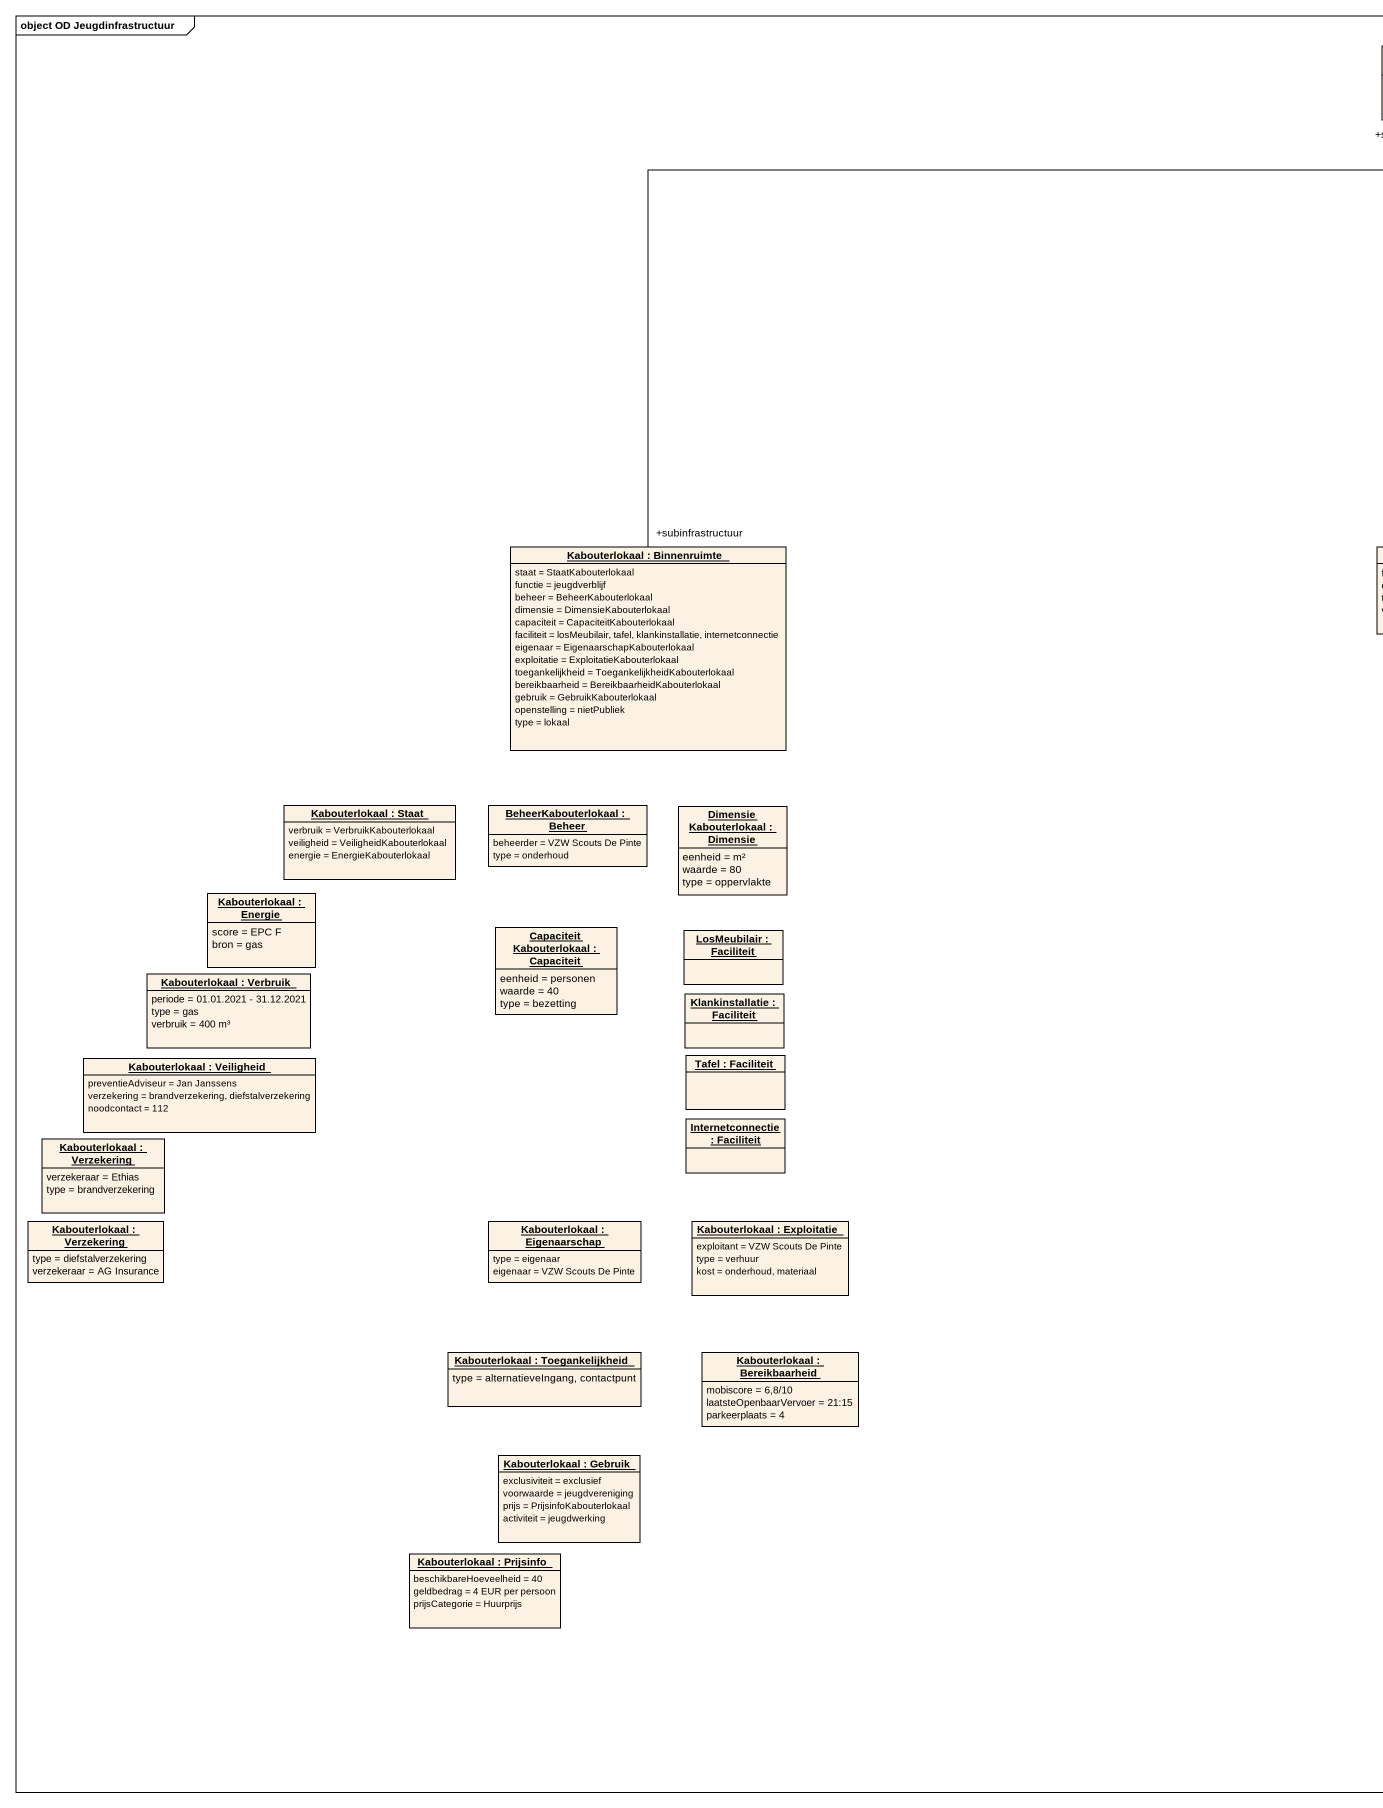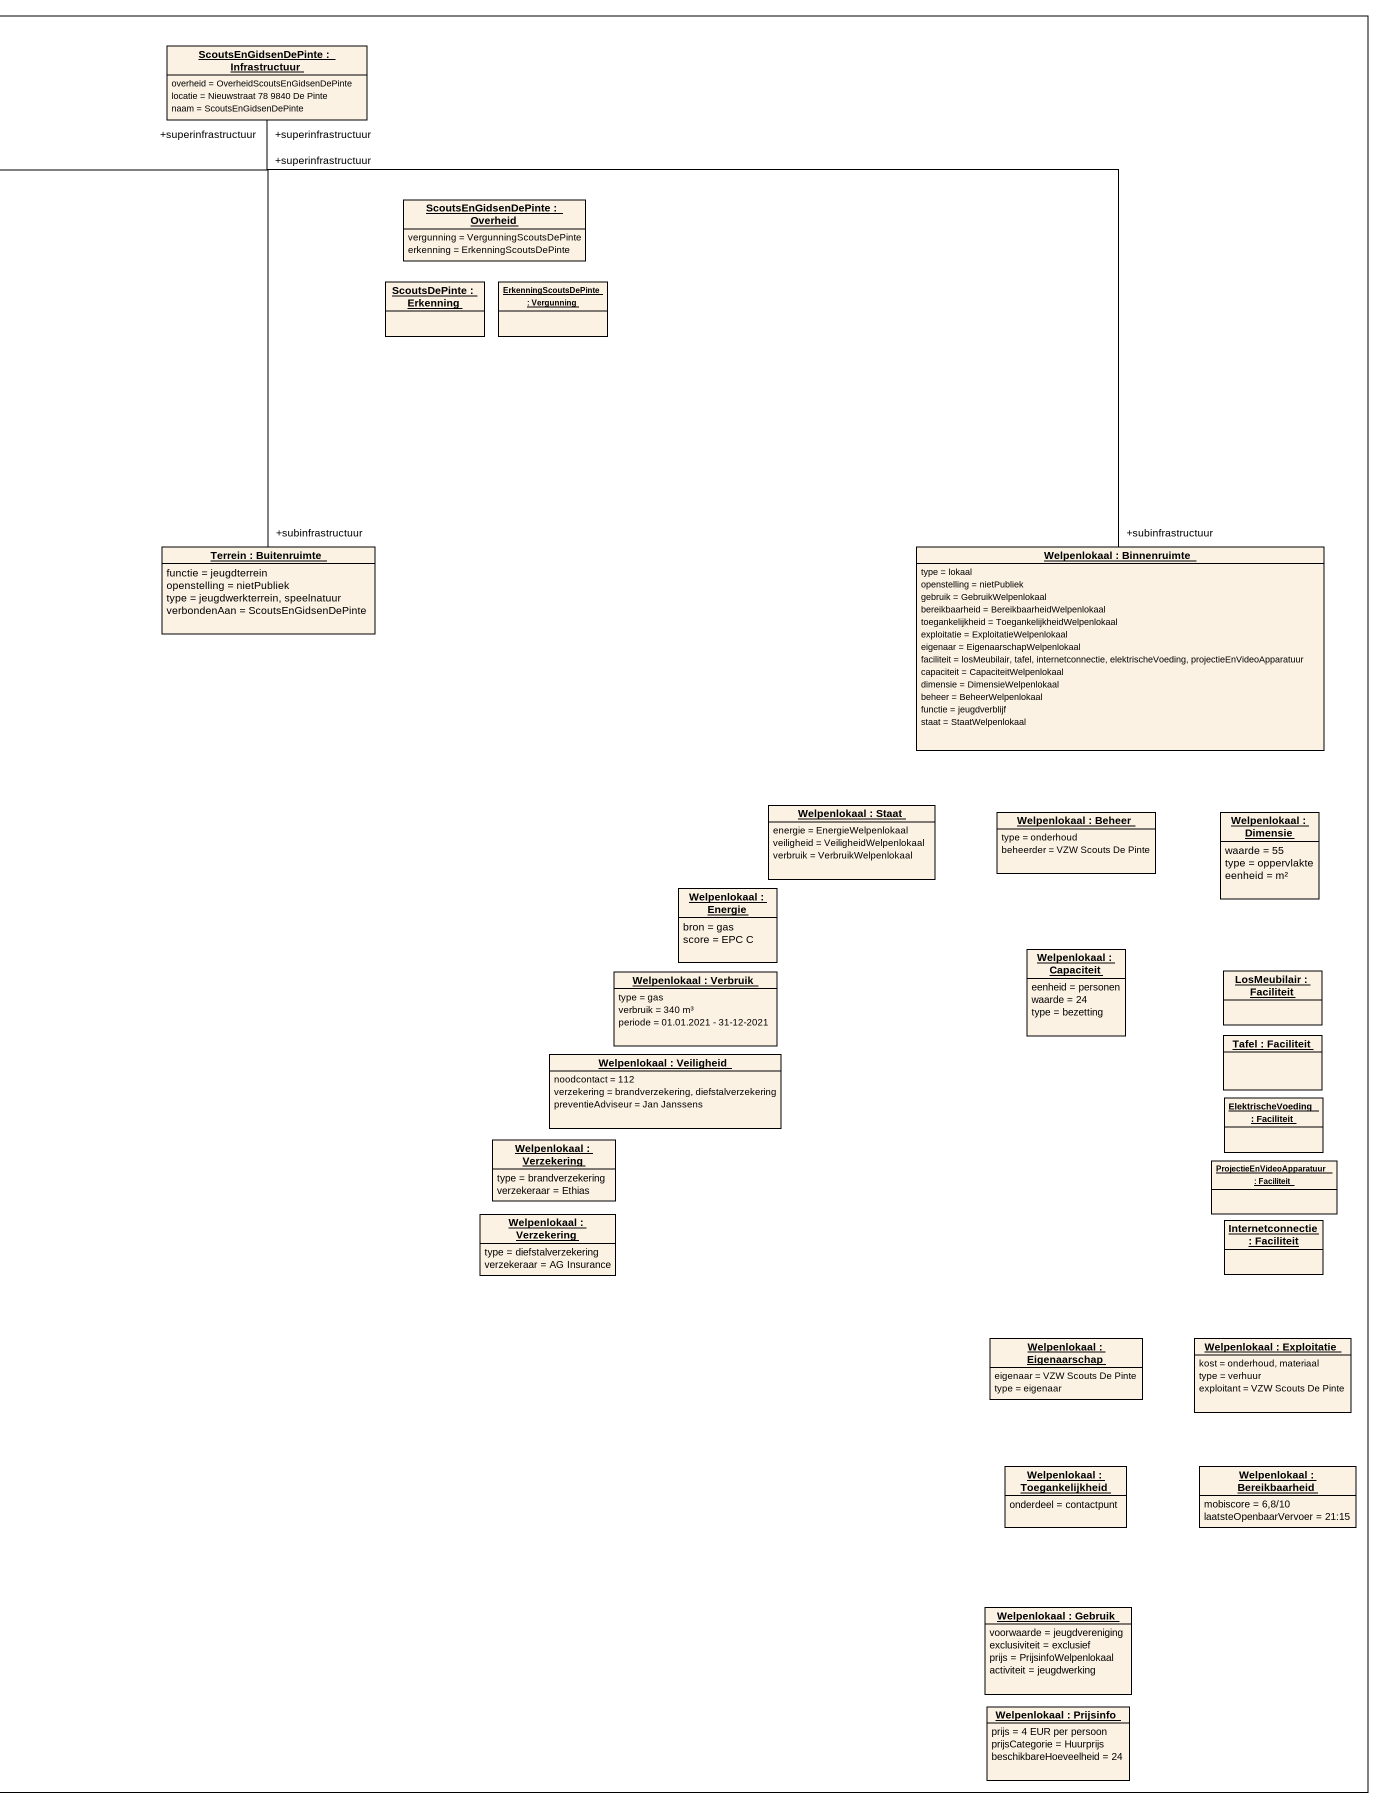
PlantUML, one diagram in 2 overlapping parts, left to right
@startuml
mainframe object OD Jeugdinfrastructuur
hide circle
hide empty members
object "ScoutsEnGidsenDePinte : Infrastructuur" as ScoutsEnGidsenDePinte {
  overheid = OverheidScoutsEnGidsenDePinte
  locatie = Nieuwstraat 78 9840 De Pinte
  naam = ScoutsEnGidsenDePinte
}
object "ScoutsEnGidsenDePinte : Overheid" as ScoutsEnGidsenDePinte_2 {
  vergunning = VergunningScoutsDePinte
  erkenning = ErkenningScoutsDePinte
}
object "ScoutsDePinte : Erkenning" as ScoutsDePinte
object "ErkenningScoutsDePinte : Vergunning" as ErkenningScoutsDePinte
object "Kabouterlokaal : Binnenruimte" as Kabouterlokaal {
  staat = StaatKabouterlokaal
  functie = jeugdverblijf
  beheer = BeheerKabouterlokaal
  dimensie = DimensieKabouterlokaal
  capaciteit = CapaciteitKabouterlokaal
  faciliteit = losMeubilair, tafel, klankinstallatie, internetconnectie
  eigenaar = EigenaarschapKabouterlokaal
  exploitatie = ExploitatieKabouterlokaal
  toegankelijkheid = ToegankelijkheidKabouterlokaal
  bereikbaarheid = BereikbaarheidKabouterlokaal
  gebruik = GebruikKabouterlokaal
  openstelling = nietPubliek
  type = lokaal
}
object "Terrein : Buitenruimte" as Terrein {
  functie = jeugdterrein
  openstelling = nietPubliek
  type = jeugdwerkterrein, speelnatuur
  verbondenAan = ScoutsEnGidsenDePinte
}
object "Welpenlokaal : Binnenruimte" as Welpenlokaal {
  type = lokaal
  openstelling = nietPubliek
  gebruik = GebruikWelpenlokaal
  bereikbaarheid = BereikbaarheidWelpenlokaal
  toegankelijkheid = ToegankelijkheidWelpenlokaal
  exploitatie = ExploitatieWelpenlokaal
  eigenaar = EigenaarschapWelpenlokaal
  faciliteit = losMeubilair, tafel, internetconnectie, elektrischeVoeding, projectieEnVideoApparatuur
  capaciteit = CapaciteitWelpenlokaal
  dimensie = DimensieWelpenlokaal
  beheer = BeheerWelpenlokaal
  functie = jeugdverblijf
  staat = StaatWelpenlokaal
}
object "Kabouterlokaal : Staat" as Kabouterlokaal_2 {
  verbruik = VerbruikKabouterlokaal
  veiligheid = VeiligheidKabouterlokaal
  energie = EnergieKabouterlokaal
}
object "BeheerKabouterlokaal : Beheer" as BeheerKabouterlokaal {
  beheerder = VZW Scouts De Pinte
  type = onderhoud
}
object "DimensieKabouterlokaal : Dimensie" as DimensieKabouterlokaal {
  eenheid = m²
  waarde = 80
  type = oppervlakte
}
object "Welpenlokaal : Staat" as Welpenlokaal_2 {
  energie = EnergieWelpenlokaal
  veiligheid = VeiligheidWelpenlokaal
  verbruik = VerbruikWelpenlokaal
}
object "Welpenlokaal : Beheer" as Welpenlokaal_3 {
  type = onderhoud
  beheerder = VZW Scouts De Pinte
}
object "Welpenlokaal : Dimensie" as Welpenlokaal_4 {
  waarde = 55
  type = oppervlakte
  eenheid = m²
}
object "Kabouterlokaal : Energie" as Kabouterlokaal_3 {
  score = EPC F
  bron = gas
}
object "Welpenlokaal : Energie" as Welpenlokaal_5 {
  bron = gas
  score = EPC C
}
object "CapaciteitKabouterlokaal : Capaciteit" as CapaciteitKabouterlokaal {
  eenheid = personen
  waarde = 40
  type = bezetting
}
object "LosMeubilair : Faciliteit" as LosMeubilair
object "Kabouterlokaal : Verbruik" as Kabouterlokaal_4 {
  periode = 01.01.2021 - 31.12.2021
  type = gas
  verbruik = 400 m³
}
object "Welpenlokaal : Verbruik" as Welpenlokaal_6 {
  type = gas
  verbruik = 340 m³
  periode = 01.01.2021 - 31-12-2021
}
object "Welpenlokaal : Capaciteit" as Welpenlokaal_7 {
  eenheid = personen
  waarde = 24
  type = bezetting
}
object "LosMeubilair : Faciliteit" as LosMeubilair_2
object "Klankinstallatie : Faciliteit" as Klankinstallatie
object "Kabouterlokaal : Veiligheid" as Kabouterlokaal_5 {
  preventieAdviseur = Jan Janssens
  verzekering = brandverzekering, diefstalverzekering
  noodcontact = 112
}
object "Tafel : Faciliteit" as Tafel
object "Welpenlokaal : Veiligheid" as Welpenlokaal_8 {
  noodcontact = 112
  verzekering = brandverzekering, diefstalverzekering
  preventieAdviseur = Jan Janssens
}
object "Tafel : Faciliteit" as Tafel_2
object "Internetconnectie : Faciliteit" as Internetconnectie
object "ElektrischeVoeding : Faciliteit" as ElektrischeVoeding
object "Kabouterlokaal : Verzekering" as Kabouterlokaal_6 {
  verzekeraar = Ethias
  type = brandverzekering
}
object "Welpenlokaal : Verzekering" as Welpenlokaal_9 {
  type = brandverzekering
  verzekeraar = Ethias
}
object "ProjectieEnVideoApparatuur : Faciliteit" as ProjectieEnVideoApparatuur
object "Kabouterlokaal : Verzekering" as Kabouterlokaal_7 {
  type = diefstalverzekering
  verzekeraar = AG Insurance
}
object "Kabouterlokaal : Eigenaarschap" as Kabouterlokaal_8 {
  type = eigenaar
  eigenaar = VZW Scouts De Pinte
}
object "Kabouterlokaal : Exploitatie" as Kabouterlokaal_9 {
  exploitant = VZW Scouts De Pinte
  type = verhuur
  kost = onderhoud, materiaal
}
object "Welpenlokaal : Verzekering" as Welpenlokaal_10 {
  type = diefstalverzekering
  verzekeraar = AG Insurance
}
object "Internetconnectie : Faciliteit" as Internetconnectie_2
object "Welpenlokaal : Eigenaarschap" as Welpenlokaal_11 {
  eigenaar = VZW Scouts De Pinte
  type = eigenaar
}
object "Welpenlokaal : Exploitatie" as Welpenlokaal_12 {
  kost = onderhoud, materiaal
  type = verhuur
  exploitant = VZW Scouts De Pinte
}
object "Kabouterlokaal : Toegankelijkheid" as Kabouterlokaal_10 {
  type = alternatieveIngang, contactpunt
}
object "Kabouterlokaal : Bereikbaarheid" as Kabouterlokaal_11 {
  mobiscore = 6,8/10
  laatsteOpenbaarVervoer = 21:15
  parkeerplaats = 4
}
object "Kabouterlokaal : Gebruik" as Kabouterlokaal_12 {
  exclusiviteit = exclusief
  voorwaarde = jeugdvereniging
  prijs = PrijsinfoKabouterlokaal
  activiteit = jeugdwerking
}
object "Welpenlokaal : Toegankelijkheid" as Welpenlokaal_13 {
  onderdeel = contactpunt
}
object "Welpenlokaal : Bereikbaarheid" as Welpenlokaal_14 {
  mobiscore = 6,8/10
  laatsteOpenbaarVervoer = 21:15
}
object "Kabouterlokaal : Prijsinfo" as Kabouterlokaal_13 {
  beschikbareHoeveelheid = 40
  geldbedrag = 4 EUR per persoon
  prijsCategorie = Huurprijs
}
object "Welpenlokaal : Gebruik" as Welpenlokaal_15 {
  voorwaarde = jeugdvereniging
  exclusiviteit = exclusief
  prijs = PrijsinfoWelpenlokaal
  activiteit = jeugdwerking
}
object "Welpenlokaal : Prijsinfo" as Welpenlokaal_16 {
  prijs = 4 EUR per persoon
  prijsCategorie = Huurprijs
  beschikbareHoeveelheid = 24
}
Kabouterlokaal "+subinfrastructuur" -up- "+superinfrastructuur" ScoutsEnGidsenDePinte
Terrein "+subinfrastructuur" -up- "+superinfrastructuur" ScoutsEnGidsenDePinte
Welpenlokaal "+subinfrastructuur" -up- "+superinfrastructuur" ScoutsEnGidsenDePinte
@enduml
